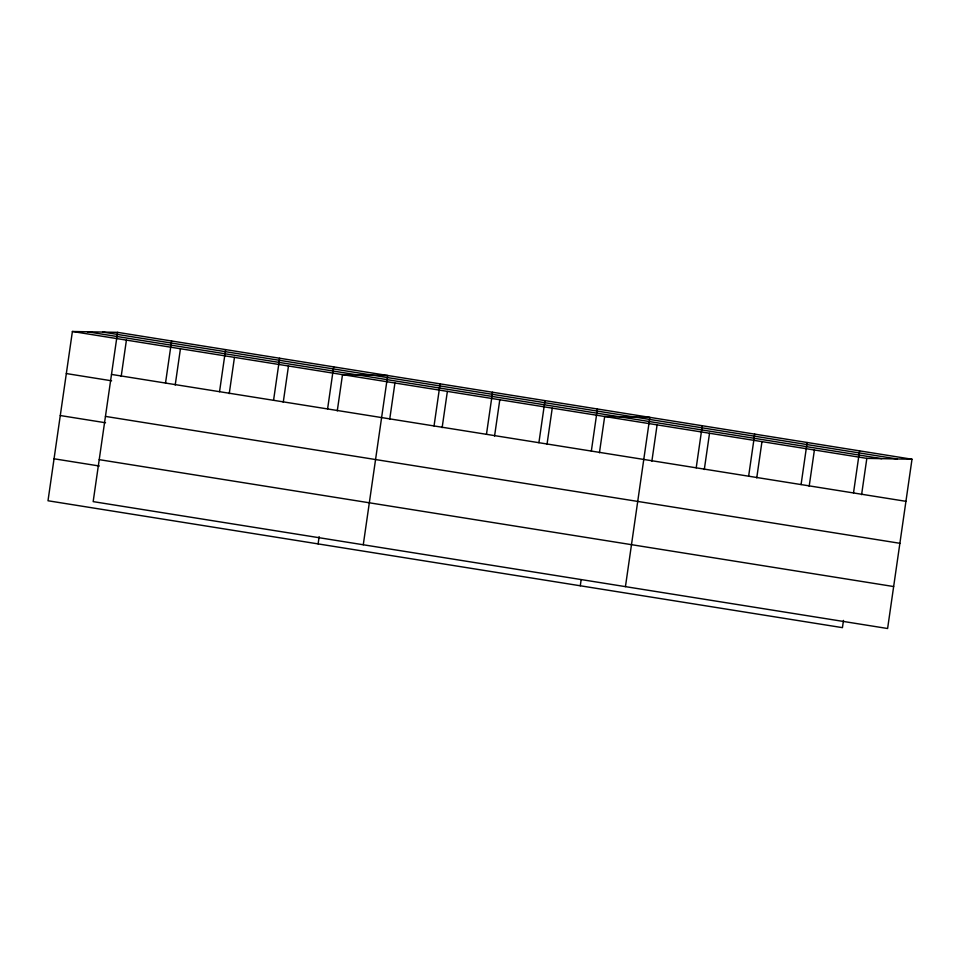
<?xml version="1.0" encoding="UTF-8"?>
<svg xmlns="http://www.w3.org/2000/svg" width="960" height="960" viewBox="0 0 960 960"><rect width="100%" height="100%" fill="white"/><g stroke="black" fill="none" stroke-linecap="round" stroke-linejoin="round"><path stroke-width="1.44" d="M117.564 332.352L93.168 501.624L887.604 628.512L912 459.24L117.564 332.352L72.396 331.488L48 500.76L842.436 627.648L843.48 620.412M121.188 376.392L126.42 340.116M165.516 383.064L171.588 340.98M175.212 385.02L180.432 348.744M219.54 391.692L225.6 349.608M229.236 393.648L234.456 357.372M273.564 400.32L279.624 358.236M283.248 402.276L288.48 366M327.588 408.948L333.648 366.864M318.108 543.9L319.152 536.664M337.272 410.904L342.504 374.628L387.672 375.492L363.276 544.764M389.712 419.28L394.932 383.004M434.04 425.952L440.1 383.868M442.14 427.656L447.372 391.38M486.468 434.328L492.54 392.244M494.568 436.032L499.8 399.756M538.908 442.704L544.968 400.62M547.008 444.408L552.24 408.132M591.336 451.08L597.396 408.996M580.272 585.78L581.112 579.984M599.436 452.772L604.668 416.508L649.836 417.372L625.44 586.644M651.876 461.148L657.096 424.872M696.204 467.82L702.264 425.748M704.304 469.524L709.536 433.248M748.632 476.196L754.704 434.124M756.744 477.9L761.964 441.624M801.072 484.572L807.132 442.5M809.172 486.276L814.404 450M853.5 492.948L859.572 450.864M861.6 494.652L866.832 458.376L912 459.24M102.66 332.064L897.096 458.964M87.3 331.764L881.736 458.664M72.396 331.488L866.832 458.376M111.492 374.424L905.94 501.324M66.324 373.56L111.588 380.796M105.444 416.4L899.892 543.3M60.276 415.536L105.54 422.76M99.216 459.648L893.652 586.548M54.048 458.784L99.312 466.008"/></g></svg>
